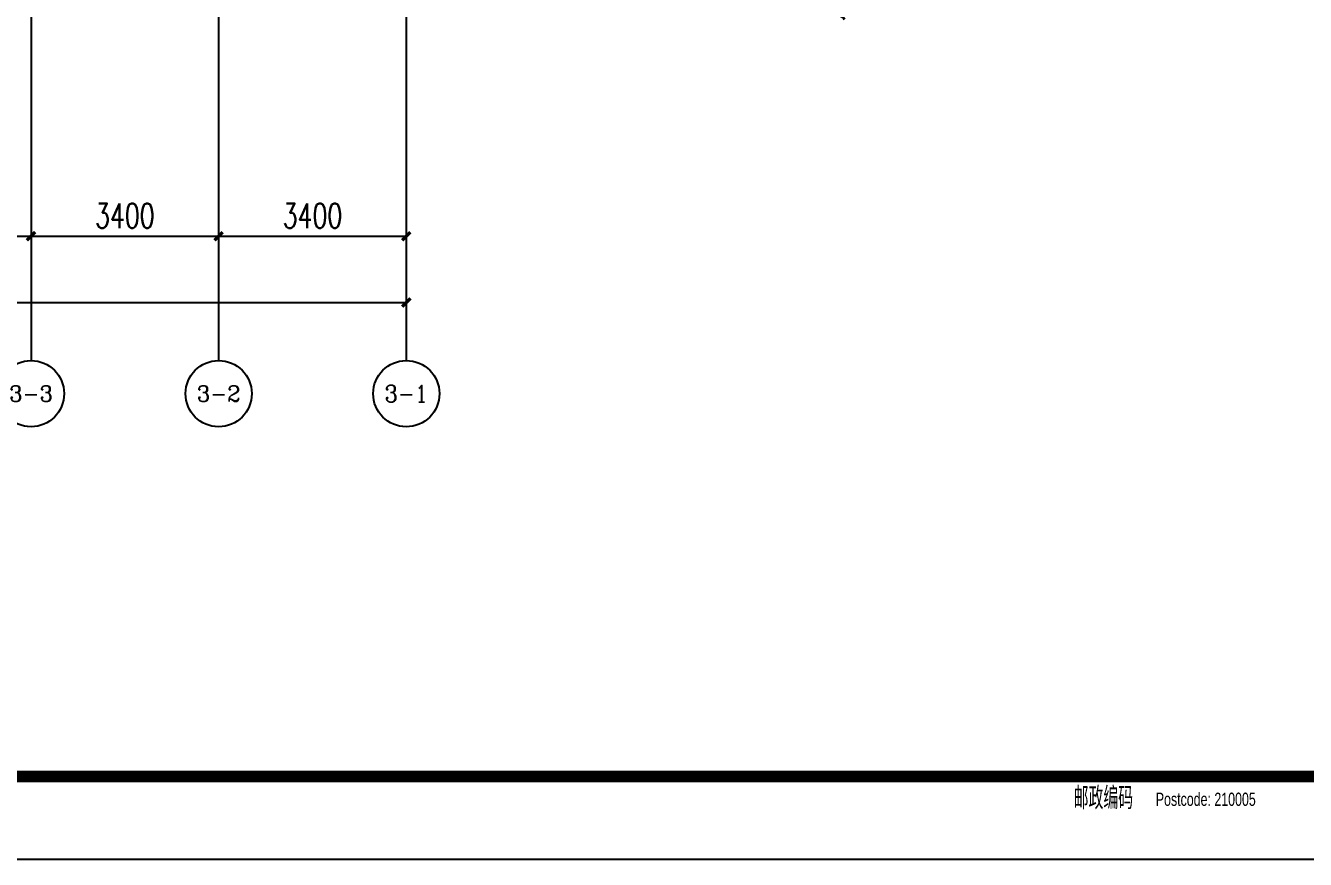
# Model space of a CAD drawing. Extents: x -59851 to 653804, y -249523 to 437614.
# Drawn here: x 355751 to 378941, y 348488 to 363590 of the extents above; entities that cross this region are included whole.
import ezdxf
from ezdxf.enums import TextEntityAlignment as Align

# ---------------------------------------------------------------- set-up
doc = ezdxf.new("R2010")
doc.units = 0
doc.header["$LTSCALE"] = 1000
doc.header["$MEASUREMENT"] = 0
for name, color, linetype in [('A-第三道尺寸线', 105, 'Continuous'), ('AXIS', 3, 'Continuous'), ('AXIS_TEXT', 7, 'Continuous'), ('DOTE', 16, 'Continuous'), ('LABEL_FIXBOX_PM', 7, 'Continuous'), ('LABEL_FIXTXT_PM', 3, 'Continuous'), ('LABEL_TXT_PM', 1, 'Continuous')]:
    doc.layers.add(name, color=color, linetype=linetype)
doc.styles.add('_TCH_AXIS', font='COMPLEX', dxfattribs={"bigfont": 'GBCBIG'})
doc.styles.add('_TCH_DIM_T3', font='SIMPLEX.shx', dxfattribs={"width": 0.705882, "bigfont": 'GBCBIG.shx'})
doc.styles.add('COMPLEX', font='COMPLEX')
doc.styles.add('LABEL_FIXTXT_PM', font='pm_njadri_r.shx', dxfattribs={"width": 0.7, "bigfont": 'pm_njadri_hztxt.shx'})
doc.styles.add('LABEL_TXT_PM', font='pm_njadri_romans1.shx', dxfattribs={"width": 0.7, "bigfont": 'pm_njadri_hztxt.shx'})
doc.dimstyles.new('_TCH_ARCH&&150', dxfattribs={"dimtxt": 446.25, "dimasz": 150, "dimexe": 375, "dimexo": 450, "dimgap": 150, "dimtad": 1, "dimdec": 0, "dimzin": 0, "dimdsep": 46, "dimtxsty": '_TCH_DIM_T3', "dimblk": 'ARCHTICK', "dimcen": 0.09, "dimclrt": 7, "dimazin": 2, "dimtfac": 1, "dimtdec": 0, "dimtix": 1, "dimtmove": 2, "dimatfit": 3, "dimfxl": 0, "dimtolj": 1, "dimtzin": 0, "dimarcsym": 0})

# ---------------------------------------------------------------- blocks, each defined once
blk = doc.blocks.new('PMSheet_A1_20150113_5-3892016032414355901')
at = {"layer": 'LABEL_FIXBOX_PM'}
blk.add_lwpolyline([(0, 594), (841, 594), (841, 0), (0, 0)], close=True, dxfattribs=at)
at = {"layer": 'LABEL_FIXBOX_PM', "const_width": 1.4}
blk.add_lwpolyline([(831, 584), (25, 584), (25, 10), (831, 10)], close=True, dxfattribs=at)
at = {"layer": 'LABEL_FIXTXT_PM', "style": 'LABEL_FIXTXT_PM', "width": 0.7}
blk.add_text('邮政编码', height=2.7, dxfattribs=at).set_placement((666.35, 7.55), align=Align.MIDDLE)
blk.add_text('Postcode: 210005', height=1.6, dxfattribs=at).set_placement((678.72, 6.46), align=Align.CENTER)
at = {"layer": 'LABEL_TXT_PM', "style": 'LABEL_TXT_PM'}
for tag, height, width, p in [('修改图应说明理由', 4.5, 0.7, (788.35, 468.8)), ('出图章签名', 4.5, 0.7, (759.46, 338.09)), ('建设单位_U01', 4.5, 0.7, (800.9, 212.14)), ('建设单位', 4.5, 0.7, (800.9, 210.2)), ('建设单位_D01', 4.5, 0.7, (800.9, 207.4)), ('项目名称_U01', 4.5, 0.7, (800.9, 200.42)), ('项目名称', 4.5, 0.7, (800.9, 198.19)), ('项目名称_D01', 4.5, 0.7, (800.9, 195.3)), ('设计编号', 4.5, 0.6, (780.76, 187.9)), ('分项号', 4.5, 0.6, (820.26, 188)), ('项目经理', 4.5, 0.7, (780.26, 172)), ('项目经理签名', 4.5, 0.7, (810.18, 172.26)), ('审定', 4.5, 0.7, (780.26, 163.9)), ('审定签名', 4.5, 0.7, (810.18, 164.16)), ('审核', 4.5, 0.7, (780.26, 156)), ('审核签名', 4.5, 0.7, (810.18, 156.26)), ('项目负责签名', 4.5, 0.7, (810.18, 148.26)), ('项目负责', 4.5, 0.7, (780.26, 148)), ('专业负责', 4.5, 0.7, (780.26, 140)), ('专业负责签名', 4.5, 0.7, (810.18, 140.26)), ('校对', 4.5, 0.7, (780.26, 131.9)), ('校对签名', 4.5, 0.7, (810.18, 132.16)), ('设计', 4.5, 0.7, (780.26, 124)), ('设计签名', 4.5, 0.7, (810.18, 124.26)), ('绘制', 4.5, 0.7, (780.26, 115.9)), ('绘制签名', 4.5, 0.7, (810.18, 116.16)), ('方案_01', 4.5, 0.7, (780.26, 95.9)), ('方案_01签名', 4.5, 0.7, (810.18, 96.16)), ('方案_02', 4.5, 0.7, (780.26, 87.9)), ('方案_02签名', 4.5, 0.7, (810.18, 88.16)), ('方案_03签名', 4.5, 0.7, (810.2, 80.16)), ('方案_03', 4.5, 0.7, (780.29, 79.9)), ('方案_04', 4.5, 0.7, (780.26, 71.9)), ('方案_04签名', 4.5, 0.7, (810.18, 72.16)), ('图名_U02', 4.5, 0.7, (790.5, 60.2)), ('图名_U01', 4.5, 0.7, (790.5, 54.2)), ('图名', 4.5, 0.7, (790.5, 47.96)), ('图名_D01', 4.5, 0.7, (790.5, 42.4)), ('图名_D02', 4.5, 0.7, (790.5, 37)), ('图档号', 3.5, 0.7, (781.1, 20.95)), ('日期', 3.5, 0.7, (801.07, 20.95)), ('版本号', 3.5, 0.7, (820.27, 20.95)), ('图号', 3.5, 0.7, (760.97, 20.95))]:
    blk.add_attdef(tag, text='', height=height, dxfattribs=dict(at, width=width)).set_placement(p, align=Align.CENTER)
blk = doc.blocks.new('_ArchTick')
at = {"color": 0, "linetype": 'ByBlock', "const_width": 0.4}
blk.add_lwpolyline([(-0.5, -0.5), (0.5, 0.5)], dxfattribs=at)
blk = doc.blocks.new('*D4211')
at = {"layer": 'A-第三道尺寸线', "color": 0, "lineweight": -2, "transparency": 16777216}
for p, q in [((369405, 364588), (371517, 364588)), ((371142, 364588), (371142, 364738)), ((371142, 364438), (371142, 364588)), ((369405, 364438), (371517, 364438)), ((371142, 364438), (371142, 364288))]:
    blk.add_line(p, q, dxfattribs=at)
at = {"layer": 'Defpoints', "color": 0, "transparency": 16777216}
for p in [(368955, 364588), (371142, 364588), (368955, 364438)]:
    blk.add_point(p, dxfattribs=at)
at = {"layer": 'A-第三道尺寸线', "color": 0, "lineweight": -2, "transparency": 16777216, "xscale": 150, "yscale": 150, "zscale": 150}
for p, rotation in [((371142, 364588), 270), ((371142, 364438), 90)]:
    blk.add_blockref('_ArchTick', p, dxfattribs=dict(at, rotation=rotation))
at = {"layer": 'A-第三道尺寸线', "color": 7, "transparency": 16777216, "insert": (370730, 364025), "char_height": 446.2, "attachment_point": 5, "rotation": 90, "style": '_TCH_DIM_T3'}
blk.add_mtext('\\A1;150', dxfattribs=at)
blk = doc.blocks.new('*D4370')
at = {"layer": 'AXIS', "color": 0, "lineweight": -2, "transparency": 16777216}
for p, q in [((352449, 363074), (352449, 359399)), ((355849, 363074), (355849, 359399)), ((352449, 359774), (355849, 359774))]:
    blk.add_line(p, q, dxfattribs=at)
at = {"layer": 'Defpoints', "color": 0, "transparency": 16777216}
for p in [(352449, 363524), (355849, 363524), (355849, 359774)]:
    blk.add_point(p, dxfattribs=at)
at = {"layer": 'AXIS', "color": 0, "lineweight": -2, "transparency": 16777216, "xscale": 150, "yscale": 150, "zscale": 150, "rotation": 180}
blk.add_blockref('_ArchTick', (352449, 359774), dxfattribs=at)
at = {"layer": 'AXIS', "color": 0, "lineweight": -2, "transparency": 16777216, "xscale": 150, "yscale": 150, "zscale": 150}
blk.add_blockref('_ArchTick', (355849, 359774), dxfattribs=at)
at = {"layer": 'AXIS', "color": 7, "transparency": 16777216, "insert": (354149, 360147), "char_height": 446.2, "attachment_point": 5, "style": '_TCH_DIM_T3'}
blk.add_mtext('\\A1;3400', dxfattribs=at)
blk = doc.blocks.new('*D4371')
at = {"layer": 'AXIS', "color": 0, "lineweight": -2, "transparency": 16777216}
for p, q in [((355849, 363074), (355849, 359399)), ((359249, 363074), (359249, 359399)), ((355849, 359774), (359249, 359774))]:
    blk.add_line(p, q, dxfattribs=at)
at = {"layer": 'Defpoints', "color": 0, "transparency": 16777216}
for p in [(355849, 363524), (359249, 363524), (359249, 359774)]:
    blk.add_point(p, dxfattribs=at)
at = {"layer": 'AXIS', "color": 0, "lineweight": -2, "transparency": 16777216, "xscale": 150, "yscale": 150, "zscale": 150, "rotation": 180}
blk.add_blockref('_ArchTick', (355849, 359774), dxfattribs=at)
at = {"layer": 'AXIS', "color": 0, "lineweight": -2, "transparency": 16777216, "xscale": 150, "yscale": 150, "zscale": 150}
blk.add_blockref('_ArchTick', (359249, 359774), dxfattribs=at)
at = {"layer": 'AXIS', "color": 7, "transparency": 16777216, "insert": (357549, 360147), "char_height": 446.2, "attachment_point": 5, "style": '_TCH_DIM_T3'}
blk.add_mtext('\\A1;3400', dxfattribs=at)
blk = doc.blocks.new('*D4372')
at = {"layer": 'AXIS', "color": 0, "lineweight": -2, "transparency": 16777216}
for p, q in [((359249, 363074), (359249, 359399)), ((362649, 363074), (362649, 359399)), ((359249, 359774), (362649, 359774))]:
    blk.add_line(p, q, dxfattribs=at)
at = {"layer": 'Defpoints', "color": 0, "transparency": 16777216}
for p in [(359249, 363524), (362649, 363524), (362649, 359774)]:
    blk.add_point(p, dxfattribs=at)
at = {"layer": 'AXIS', "color": 0, "lineweight": -2, "transparency": 16777216, "xscale": 150, "yscale": 150, "zscale": 150, "rotation": 180}
blk.add_blockref('_ArchTick', (359249, 359774), dxfattribs=at)
at = {"layer": 'AXIS', "color": 0, "lineweight": -2, "transparency": 16777216, "xscale": 150, "yscale": 150, "zscale": 150}
blk.add_blockref('_ArchTick', (362649, 359774), dxfattribs=at)
at = {"layer": 'AXIS', "color": 7, "transparency": 16777216, "insert": (360949, 360147), "char_height": 446.2, "attachment_point": 5, "style": '_TCH_DIM_T3'}
blk.add_mtext('\\A1;3400', dxfattribs=at)
blk = doc.blocks.new('*D4373')
at = {"layer": 'AXIS', "color": 0, "lineweight": -2, "transparency": 16777216}
for p, q in [((304149, 363074), (304149, 358199)), ((362649, 363074), (362649, 358199)), ((304149, 358574), (362649, 358574))]:
    blk.add_line(p, q, dxfattribs=at)
at = {"layer": 'Defpoints', "color": 0, "transparency": 16777216}
for p in [(304149, 363524), (362649, 363524), (362649, 358574)]:
    blk.add_point(p, dxfattribs=at)
at = {"layer": 'AXIS', "color": 0, "lineweight": -2, "transparency": 16777216, "xscale": 150, "yscale": 150, "zscale": 150, "rotation": 180}
blk.add_blockref('_ArchTick', (304149, 358574), dxfattribs=at)
at = {"layer": 'AXIS', "color": 0, "lineweight": -2, "transparency": 16777216, "xscale": 150, "yscale": 150, "zscale": 150}
blk.add_blockref('_ArchTick', (362649, 358574), dxfattribs=at)
at = {"layer": 'AXIS', "color": 7, "transparency": 16777216, "insert": (333399, 358947), "char_height": 446.2, "attachment_point": 5, "style": '_TCH_DIM_T3'}
blk.add_mtext('\\A1;58500', dxfattribs=at)
blk = doc.blocks.new('_AXISO')
blk.add_circle((0, 0), 0.5)
at = {"layer": 'AXIS_TEXT', "style": 'COMPLEX', "width": 1.041667}
blk.add_attdef('A', text='', height=0.56, dxfattribs=at).set_placement((-0.25, -0.28), (0.25, -0.28), align=Align.FIT)

msp = doc.modelspace()

# ---------------------------------------------------------------- linework, layer by layer
at = {"layer": 'AXIS'}
for p, q in [((355848.6, 363523.9), (355848.6, 357523.9)), ((359248.6, 363523.9), (359248.6, 357523.9)), ((362648.6, 363523.9), (362648.6, 357523.9))]:
    msp.add_line(p, q, dxfattribs=at)
at = {"layer": 'DOTE'}
for p, q in [((355848.6, 423848.2), (355848.6, 363523.9)), ((359248.6, 423848.2), (359248.6, 363523.9)), ((362648.6, 423848.2), (362648.6, 363523.9))]:
    msp.add_line(p, q, dxfattribs=at)

# ---------------------------------------------------------------- block references
at = {"xscale": 150, "yscale": 150, "zscale": 150}
msp.add_blockref('PMSheet_A1_20150113_5-3892016032414355901', (275327.5, 348488), dxfattribs=at)
at = {"layer": 'AXIS'}
ref = msp.add_blockref('_AXISO', (355848.6, 356923.9), dxfattribs=dict(at, xscale=1200, yscale=1200, zscale=1200))
ref.add_attrib('A', '3-3', dxfattribs={"layer": 'AXIS_TEXT', "height": 281.67, "style": '_TCH_AXIS'}).set_placement((355453, 356783), (356244.3, 356783), align=Align.FIT)
ref = msp.add_blockref('_AXISO', (359248.6, 356923.9), dxfattribs=dict(at, xscale=1200, yscale=1200, zscale=1200))
ref.add_attrib('A', '3-2', dxfattribs={"layer": 'AXIS_TEXT', "height": 281.67, "style": '_TCH_AXIS'}).set_placement((358853, 356783), (359644.3, 356783), align=Align.FIT)
ref = msp.add_blockref('_AXISO', (362648.6, 356923.9), dxfattribs=dict(at, xscale=1200, yscale=1200, zscale=1200))
ref.add_attrib('A', '3-1', dxfattribs={"layer": 'AXIS_TEXT', "height": 304.45, "style": '_TCH_AXIS'}).set_placement((362257.2, 356771.6), (363040.1, 356771.6), align=Align.FIT)

# ---------------------------------------------------------------- dimensions: what is measured, and where the dimension line sits
at = {"layer": 'A-第三道尺寸线'}
dim = msp.add_linear_dim(base=(371142.3, 364587.8), p1=(368954.7, 364437.8), p2=(368954.7, 364587.8), angle=90, dimstyle='_TCH_ARCH&&150', dxfattribs=at)
dim.commit()
dim.dimension.update_dxf_attribs({"geometry": '*D4211', "text_midpoint": (370729.8, 364025.3), "dimtype": 161})
at = {"layer": 'AXIS'}
for p1, p2, distance, picture, middle in [((304148.6, 363523.9), (362648.6, 363523.9), -4950, '*D4373', (333398.6, 358947)), ((352448.6, 363523.9), (355848.6, 363523.9), -3750, '*D4370', (354148.6, 360147)), ((355848.6, 363523.9), (359248.6, 363523.9), -3750, '*D4371', (357548.6, 360147)), ((359248.6, 363523.9), (362648.6, 363523.9), -3750, '*D4372', (360948.6, 360147))]:
    dim = msp.add_aligned_dim(p1=p1, p2=p2, distance=distance, dimstyle='_TCH_ARCH&&150', dxfattribs=at)
    dim.commit()
    dim.dimension.update_dxf_attribs({"geometry": picture, "text_midpoint": middle})

doc.saveas('drawing.dxf')
